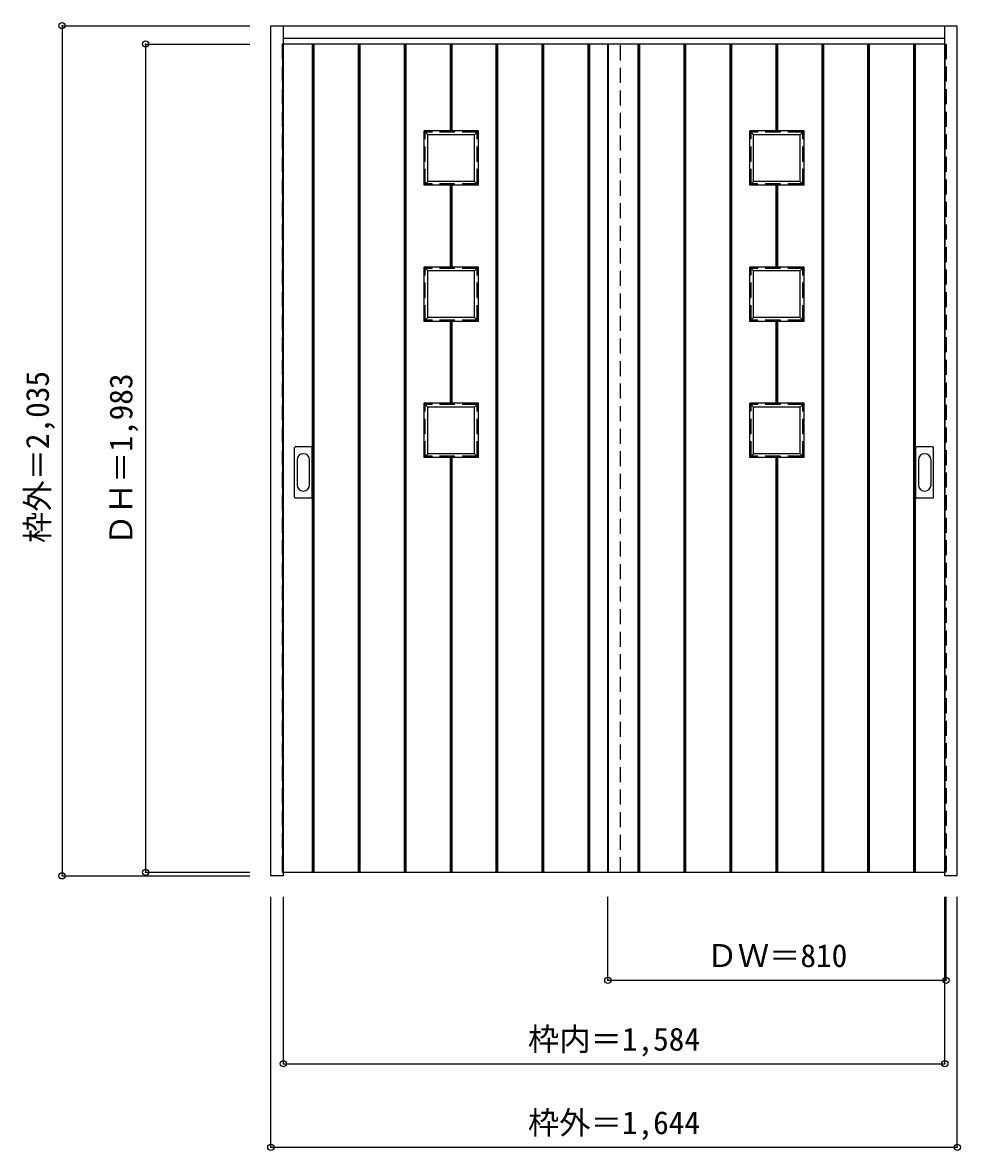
# Model space of a CAD drawing. Units: millimetres, scale not verified. Extents: x -1290 to 956, y -1251 to 1449.
import ezdxf
from ezdxf.enums import TextEntityAlignment as Align

# ---------------------------------------------------------------- set-up
doc = ezdxf.new("R2010")
doc.units = ezdxf.units.MM
doc.header["$LTSCALE"] = 30
doc.header["$PDMODE"] = 32
doc.header["$PDSIZE"] = 15
doc.linetypes.add('DASHED1', pattern=[1.8, 1.2, -0.6])
doc.layers.add('0-0', color=7, linetype='Continuous')
doc.layers.add('0-1_寸法', color=7, linetype='Continuous')
doc.styles.add('ＭＳ ゴシック', font='')
doc.styles.get('ＭＳ ゴシック').set_extended_font_data('MS Gothic')

msp = doc.modelspace()

# ---------------------------------------------------------------- linework, layer by layer
at = {"layer": '0-0', "color": 3}
for p, q in [((-695.77, -593.84), (-695.77, 1441.66)), ((-695.77, 1441.66), (948.23, 1441.66)), ((-665.77, -593.84), (-665.77, 1441.66)), ((918.23, -584.81), (918.23, 1441.66)), ((948.23, -593.84), (948.23, 1441.66)), ((-665.77, 1411.66), (918.23, 1411.66)), ((-666.77, -585.34), (-666.77, 1397.66)), ((918.23, 1397.66), (-665.77, 1397.66)), ((-595.77, -585.34), (-595.77, 1397.66)), ((-591.77, -585.34), (-591.77, 1397.66)), ((-485.77, -585.34), (-485.77, 1397.66)), ((-481.77, -585.34), (-481.77, 1397.66)), ((-375.77, -585.34), (-375.77, 1397.66)), ((-371.77, -585.34), (-371.77, 1397.66)), ((-155.77, -585.34), (-155.77, 1397.66)), ((-151.77, -585.34), (-151.77, 1397.66)), ((-45.77, -585.34), (-45.77, 1397.66)), ((-41.77, -585.34), (-41.77, 1397.66)), ((64.23, -585.34), (64.23, 1397.66)), ((68.23, -585.34), (68.23, 1397.66)), ((111.23, -585.34), (111.23, 1397.66)), ((113.23, -585.34), (113.23, 1397.66)), ((184.23, -585.34), (184.23, 1397.66)), ((188.23, -585.34), (188.23, 1397.66)), ((294.23, -585.34), (294.23, 1397.66)), ((298.23, -585.34), (298.23, 1397.66)), ((404.23, -585.34), (404.23, 1397.66)), ((408.23, -585.34), (408.23, 1397.66)), ((624.23, -585.34), (624.23, 1397.66)), ((628.23, -585.34), (628.23, 1397.66)), ((734.23, -585.34), (734.23, 1397.66)), ((738.23, -585.34), (738.23, 1397.66)), ((844.23, -585.34), (844.23, 1397.66)), ((848.23, -585.34), (848.23, 1397.66)), ((919.23, -585.34), (919.23, 1397.66)), ((-598.27, 433.16), (-637.27, 433.16)), ((889.73, 433.16), (850.73, 433.16)), ((-638.77, 312.66), (-638.77, 431.66)), ((-596.77, 312.66), (-596.77, 431.66)), ((849.23, 312.66), (849.23, 431.66)), ((891.23, 312.66), (891.23, 431.66)), ((-637.27, 311.16), (-598.27, 311.16)), ((850.73, 311.16), (889.73, 311.16)), ((-665.77, -593.84), (-695.77, -593.84)), ((-665.77, -585.34), (918.23, -585.34)), ((918.23, -585.14), (918.23, -584.81))]:
    msp.add_line(p, q, dxfattribs=at)
at = {"layer": '0-0', "color": 4, "linetype": 'DASHED1'}
for p, q in [((-668.77, 1397.66), (-668.77, -585.34)), ((-665.77, 1397.66), (-668.77, 1397.66)), ((141.23, -585.34), (141.23, 1397.66)), ((918.23, 1397.66), (921.23, 1397.66)), ((-668.77, -585.34), (-665.77, -585.34))]:
    msp.add_line(p, q, dxfattribs=at)
at = {"layer": '0-0'}
for p, q in [((-593.77, -585.34), (-593.77, 1397.66)), ((-483.77, -585.34), (-483.77, 1397.66)), ((-373.77, -585.34), (-373.77, 1397.66)), ((-265.77, 1189.66), (-265.77, 1397.66)), ((-263.77, 1189.66), (-263.77, 1397.66)), ((-261.77, 1189.66), (-261.77, 1397.66)), ((-153.77, -585.34), (-153.77, 1397.66)), ((-43.77, -585.34), (-43.77, 1397.66)), ((66.23, -585.34), (66.23, 1397.66)), ((186.23, -585.34), (186.23, 1397.66)), ((296.23, -585.34), (296.23, 1397.66)), ((406.23, -585.34), (406.23, 1397.66)), ((514.23, 1189.66), (514.23, 1397.66)), ((516.23, 1189.66), (516.23, 1397.66)), ((518.23, 1189.66), (518.23, 1397.66)), ((626.23, -585.34), (626.23, 1397.66)), ((736.23, -585.34), (736.23, 1397.66)), ((846.23, -585.34), (846.23, 1397.66)), ((-198.77, 1189.66), (-328.77, 1189.66)), ((-328.77, 1059.66), (-328.77, 1189.66)), ((-328.77, 1189.66), (-319.77, 1180.66)), ((-207.77, 1180.66), (-198.77, 1189.66)), ((-198.77, 1059.66), (-198.77, 1189.66)), ((581.23, 1189.66), (451.23, 1189.66)), ((451.23, 1059.66), (451.23, 1189.66)), ((451.23, 1189.66), (460.23, 1180.66)), ((572.23, 1180.66), (581.23, 1189.66)), ((581.23, 1059.66), (581.23, 1189.66)), ((-207.77, 1180.66), (-319.77, 1180.66)), ((-319.77, 1068.66), (-319.77, 1180.66)), ((-207.77, 1068.66), (-207.77, 1180.66)), ((572.23, 1180.66), (460.23, 1180.66)), ((460.23, 1068.66), (460.23, 1180.66)), ((572.23, 1068.66), (572.23, 1180.66)), ((-198.77, 1059.66), (-328.77, 1059.66)), ((-265.77, 863.66), (-265.77, 1059.66)), ((-265.77, 863.66), (-265.77, 1059.66)), ((-263.77, 863.66), (-263.77, 1059.66)), ((-263.77, 887.95), (-263.77, 1059.66)), ((-261.77, 863.66), (-261.77, 1059.66)), ((-261.77, 863.66), (-261.77, 1059.66)), ((-207.77, 1068.66), (-198.77, 1059.66)), ((581.23, 1059.66), (451.23, 1059.66)), ((514.23, 863.66), (514.23, 1059.66)), ((514.23, 863.66), (514.23, 1059.66)), ((516.23, 863.66), (516.23, 1059.66)), ((516.23, 887.95), (516.23, 1059.66)), ((518.23, 863.66), (518.23, 1059.66)), ((518.23, 863.66), (518.23, 1059.66)), ((572.23, 1068.66), (581.23, 1059.66)), ((-198.77, 863.66), (-328.77, 863.66)), ((-328.77, 733.66), (-328.77, 863.66)), ((-328.77, 863.66), (-319.77, 854.66)), ((-207.77, 854.66), (-319.77, 854.66)), ((-319.77, 742.66), (-319.77, 854.66)), ((-207.77, 854.66), (-198.77, 863.66)), ((-207.77, 742.66), (-207.77, 854.66)), ((-198.77, 733.66), (-198.77, 863.66)), ((581.23, 863.66), (451.23, 863.66)), ((451.23, 733.66), (451.23, 863.66)), ((451.23, 863.66), (460.23, 854.66)), ((572.23, 854.66), (460.23, 854.66)), ((460.23, 742.66), (460.23, 854.66)), ((572.23, 854.66), (581.23, 863.66)), ((572.23, 742.66), (572.23, 854.66)), ((581.23, 733.66), (581.23, 863.66)), ((-198.77, 733.66), (-328.77, 733.66)), ((-265.77, 537.66), (-265.77, 733.66)), ((-265.77, 537.66), (-265.77, 733.66)), ((-263.77, 537.66), (-263.77, 733.66)), ((-261.77, 537.66), (-261.77, 733.66)), ((-261.77, 537.66), (-261.77, 733.66)), ((-207.77, 742.66), (-198.77, 733.66)), ((581.23, 733.66), (451.23, 733.66)), ((514.23, 537.66), (514.23, 733.66)), ((514.23, 537.66), (514.23, 733.66)), ((516.23, 537.66), (516.23, 733.66)), ((518.23, 537.66), (518.23, 733.66)), ((518.23, 537.66), (518.23, 733.66)), ((572.23, 742.66), (581.23, 733.66)), ((-198.77, 537.66), (-328.77, 537.66)), ((-328.77, 407.66), (-328.77, 537.66)), ((-328.77, 537.66), (-319.77, 528.66)), ((-207.77, 528.66), (-319.77, 528.66)), ((-319.77, 416.66), (-319.77, 528.66)), ((-207.77, 528.66), (-198.77, 537.66)), ((-207.77, 416.66), (-207.77, 528.66)), ((-198.77, 407.66), (-198.77, 537.66)), ((581.23, 537.66), (451.23, 537.66)), ((451.23, 407.66), (451.23, 537.66)), ((451.23, 537.66), (460.23, 528.66)), ((572.23, 528.66), (460.23, 528.66)), ((460.23, 416.66), (460.23, 528.66)), ((572.23, 528.66), (581.23, 537.66)), ((572.23, 416.66), (572.23, 528.66)), ((581.23, 407.66), (581.23, 537.66)), ((-198.77, 407.66), (-328.77, 407.66)), ((-265.77, -585.34), (-265.77, 407.66)), ((-263.77, -585.34), (-263.77, 407.66)), ((-261.77, -585.34), (-261.77, 407.66)), ((-207.77, 416.66), (-198.77, 407.66)), ((581.23, 407.66), (451.23, 407.66)), ((514.23, -585.34), (514.23, 407.66)), ((516.23, -585.34), (516.23, 407.66)), ((518.23, -585.34), (518.23, 407.66)), ((572.23, 416.66), (581.23, 407.66)), ((-632.77, 401.76), (-632.77, 342.56)), ((-602.77, 342.56), (-602.77, 401.76)), ((855.23, 401.76), (855.23, 342.56)), ((885.23, 342.56), (885.23, 401.76))]:
    msp.add_line(p, q, dxfattribs=at)
at = {"layer": '0-0', "linetype": 'DASHED1'}
for p, q in [((-200.77, 1187.66), (-326.77, 1187.66)), ((-200.77, 1061.66), (-200.77, 1187.66)), ((579.23, 1187.66), (453.23, 1187.66)), ((579.23, 1061.66), (579.23, 1187.66)), ((-200.77, 861.66), (-326.77, 861.66)), ((-200.77, 735.66), (-200.77, 861.66)), ((579.23, 861.66), (453.23, 861.66)), ((579.23, 735.66), (579.23, 861.66)), ((-200.77, 535.66), (-326.77, 535.66)), ((-200.77, 409.66), (-200.77, 535.66)), ((579.23, 535.66), (453.23, 535.66)), ((579.23, 409.66), (579.23, 535.66))]:
    msp.add_line(p, q, dxfattribs=at)
at = {"layer": '0-0', "color": 6, "linetype": 'DASHED1'}
for p, q in [((-201.77, 1186.66), (-325.77, 1186.66)), ((-325.77, 1062.66), (-325.77, 1186.66)), ((-201.77, 1062.66), (-201.77, 1186.66)), ((578.23, 1186.66), (454.23, 1186.66)), ((454.23, 1062.66), (454.23, 1186.66)), ((578.23, 1062.66), (578.23, 1186.66)), ((-201.77, 1062.66), (-325.77, 1062.66)), ((578.23, 1062.66), (454.23, 1062.66)), ((-201.77, 860.66), (-325.77, 860.66)), ((-325.77, 736.66), (-325.77, 860.66)), ((-201.77, 736.66), (-201.77, 860.66)), ((578.23, 860.66), (454.23, 860.66)), ((454.23, 736.66), (454.23, 860.66)), ((578.23, 736.66), (578.23, 860.66)), ((-201.77, 736.66), (-325.77, 736.66)), ((578.23, 736.66), (454.23, 736.66)), ((-201.77, 534.66), (-325.77, 534.66)), ((-325.77, 410.66), (-325.77, 534.66)), ((-201.77, 410.66), (-201.77, 534.66)), ((578.23, 534.66), (454.23, 534.66)), ((454.23, 410.66), (454.23, 534.66)), ((578.23, 410.66), (578.23, 534.66)), ((-201.77, 410.66), (-325.77, 410.66)), ((578.23, 410.66), (454.23, 410.66))]:
    msp.add_line(p, q, dxfattribs=at)
at = {"layer": '0-0', "color": 4, "linetype": 'DASHED1'}
msp.add_lwpolyline([(921.23, 1397.66), (921.23, -585.34), (918.23, -585.34)], dxfattribs=at)
at = {"layer": '0-0', "linetype": 'DASHED1'}
for points in [[(-200.77, 1061.66), (-326.77, 1061.66), (-326.77, 1187.66)], [(579.23, 1061.66), (453.23, 1061.66), (453.23, 1187.66)], [(-200.77, 735.66), (-326.77, 735.66), (-326.77, 861.66)], [(579.23, 735.66), (453.23, 735.66), (453.23, 861.66)], [(-200.77, 409.66), (-326.77, 409.66), (-326.77, 535.66)], [(579.23, 409.66), (453.23, 409.66), (453.23, 535.66)]]:
    msp.add_lwpolyline(points, dxfattribs=at)
at = {"layer": '0-0'}
for points in [[(-207.77, 1068.66), (-319.77, 1068.66), (-328.77, 1059.66)], [(572.23, 1068.66), (460.23, 1068.66), (451.23, 1059.66)], [(-207.77, 742.66), (-319.77, 742.66), (-328.77, 733.66)], [(572.23, 742.66), (460.23, 742.66), (451.23, 733.66)], [(-207.77, 416.66), (-319.77, 416.66), (-328.77, 407.66)], [(572.23, 416.66), (460.23, 416.66), (451.23, 407.66)]]:
    msp.add_lwpolyline(points, dxfattribs=at)
at = {"layer": '0-0', "color": 3}
msp.add_lwpolyline([(948.23, -593.84), (918.23, -593.84), (918.23, -585.14)], dxfattribs=at)
for centre, start, end in [((-637.27, 431.66), 90, 180), ((-598.27, 431.66), 0, 90), ((850.73, 431.66), 90, 180), ((889.73, 431.66), 0, 90), ((-637.27, 312.66), 180, 270), ((-598.27, 312.66), 270, 0), ((850.73, 312.66), 180, 270), ((889.73, 312.66), 270, 0)]:
    msp.add_arc(centre, 1.5, start, end, dxfattribs=at)
at = {"layer": '0-0'}
for centre, start, end in [((-617.77, 401.76), 0, 180), ((870.23, 401.76), 0, 180), ((-617.77, 342.56), 180, 0), ((870.23, 342.56), 180, 0)]:
    msp.add_arc(centre, 15, start, end, dxfattribs=at)
at = {"layer": '0-1_寸法', "color": 4}
for p, q in [((-1195.77, 1441.66), (-1195.77, -593.84)), ((-1195.77, 1441.66), (-745.77, 1441.66)), ((-995.77, 1397.66), (-745.77, 1397.66)), ((-995.77, 1397.66), (-995.77, -585.34)), ((-1195.77, -593.84), (-745.77, -593.84)), ((-995.77, -585.34), (-745.77, -585.34)), ((-695.77, -1243.84), (-695.77, -643.84)), ((-665.77, -1043.84), (-665.77, -643.84)), ((111.23, -843.84), (111.23, -643.84)), ((921.23, -843.84), (921.23, -643.84)), ((111.23, -843.84), (921.23, -843.84))]:
    msp.add_line(p, q, dxfattribs=at)
for points in [[(-695.77, -1243.84), (948.23, -1243.84), (948.23, -643.84)], [(-665.77, -1043.84), (918.23, -1043.84), (918.23, -643.84)]]:
    msp.add_lwpolyline(points, dxfattribs=at)
at = {"layer": '0-1_寸法'}
for p in [(-1195.77, 1441.66), (-995.77, 1397.66), (-1195.77, -593.84), (-995.77, -585.34), (111.23, -843.84), (921.23, -843.84), (-665.77, -1043.84), (918.23, -1043.84), (-695.77, -1243.84), (948.23, -1243.84)]:
    msp.add_point(p, dxfattribs=at)

# ---------------------------------------------------------------- texts
at = {"layer": '0-1_寸法', "style": 'ＭＳ ゴシック'}
for s, p in [('枠外＝2,035', (-1210.77, 202.91)), ('ＤＨ＝1,983', (-1010.77, 196.91))]:
    msp.add_text(s, height=54.99, rotation=90, dxfattribs=at).set_placement(p, align=Align.BOTTOM_LEFT)
for s, p in [('ＤＷ＝810', (347.48, -828.84)), ('枠内＝1,584', (-80.02, -1028.84)), ('枠外＝1,644', (-80.02, -1228.84))]:
    msp.add_text(s, height=54.99, dxfattribs=at).set_placement(p, align=Align.BOTTOM_LEFT)

doc.saveas('drawing.dxf')
